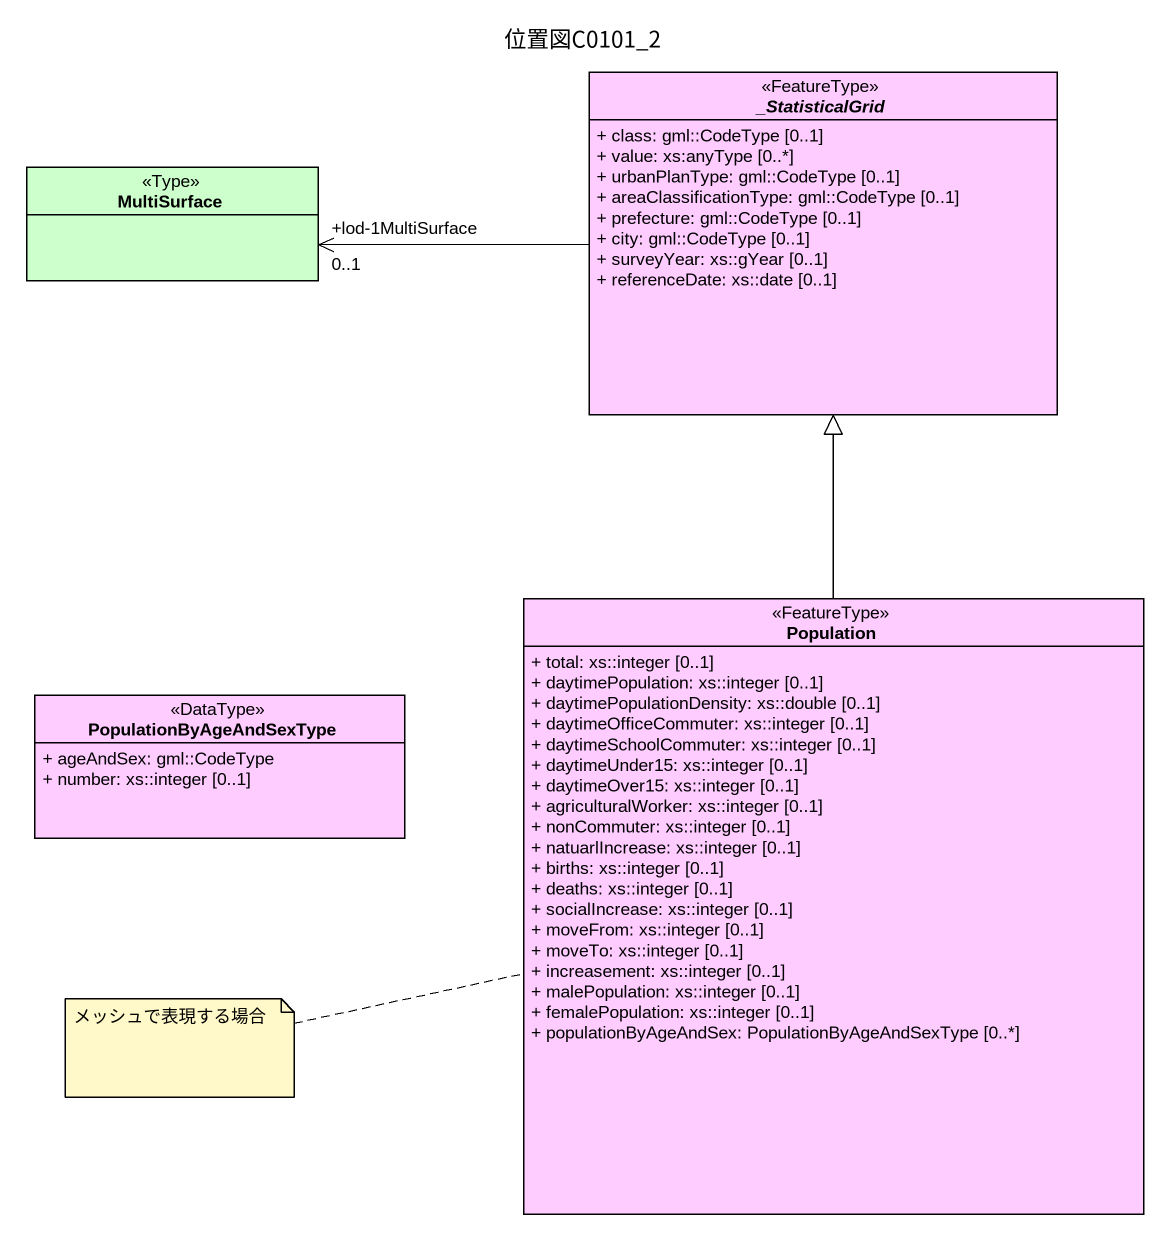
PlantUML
@startuml
title 位置図C0101_2
hide circle
hide empty members
skinparam classAttributeIconSize 0
abstract class "_StatisticalGrid" as StatisticalGrid <<FeatureType>> #FFCCFF {
  + class: gml::CodeType [0..1]
  + value: xs:anyType [0..*]
  + urbanPlanType: gml::CodeType [0..1]
  + areaClassificationType: gml::CodeType [0..1]
  + prefecture: gml::CodeType [0..1]
  + city: gml::CodeType [0..1]
  + surveyYear: xs::gYear [0..1]
  + referenceDate: xs::date [0..1]
}
class MultiSurface <<Type>> #CCFFCC
class Population <<FeatureType>> #FFCCFF {
  + total: xs::integer [0..1]
  + daytimePopulation: xs::integer [0..1]
  + daytimePopulationDensity: xs::double [0..1]
  + daytimeOfficeCommuter: xs::integer [0..1]
  + daytimeSchoolCommuter: xs::integer [0..1]
  + daytimeUnder15: xs::integer [0..1]
  + daytimeOver15: xs::integer [0..1]
  + agriculturalWorker: xs::integer [0..1]
  + nonCommuter: xs::integer [0..1]
  + natuarlIncrease: xs::integer [0..1]
  + births: xs::integer [0..1]
  + deaths: xs::integer [0..1]
  + socialIncrease: xs::integer [0..1]
  + moveFrom: xs::integer [0..1]
  + moveTo: xs::integer [0..1]
  + increasement: xs::integer [0..1]
  + malePopulation: xs::integer [0..1]
  + femalePopulation: xs::integer [0..1]
  + populationByAgeAndSex: PopulationByAgeAndSexType [0..*]
}
class PopulationByAgeAndSexType <<DataType>> #FFCCFF {
  + ageAndSex: gml::CodeType
  + number: xs::integer [0..1]
}
StatisticalGrid -left-> "+lod-1MultiSurface\n0..1" MultiSurface
Population -up-|> StatisticalGrid
note left of Population : メッシュで表現する場合
@enduml
